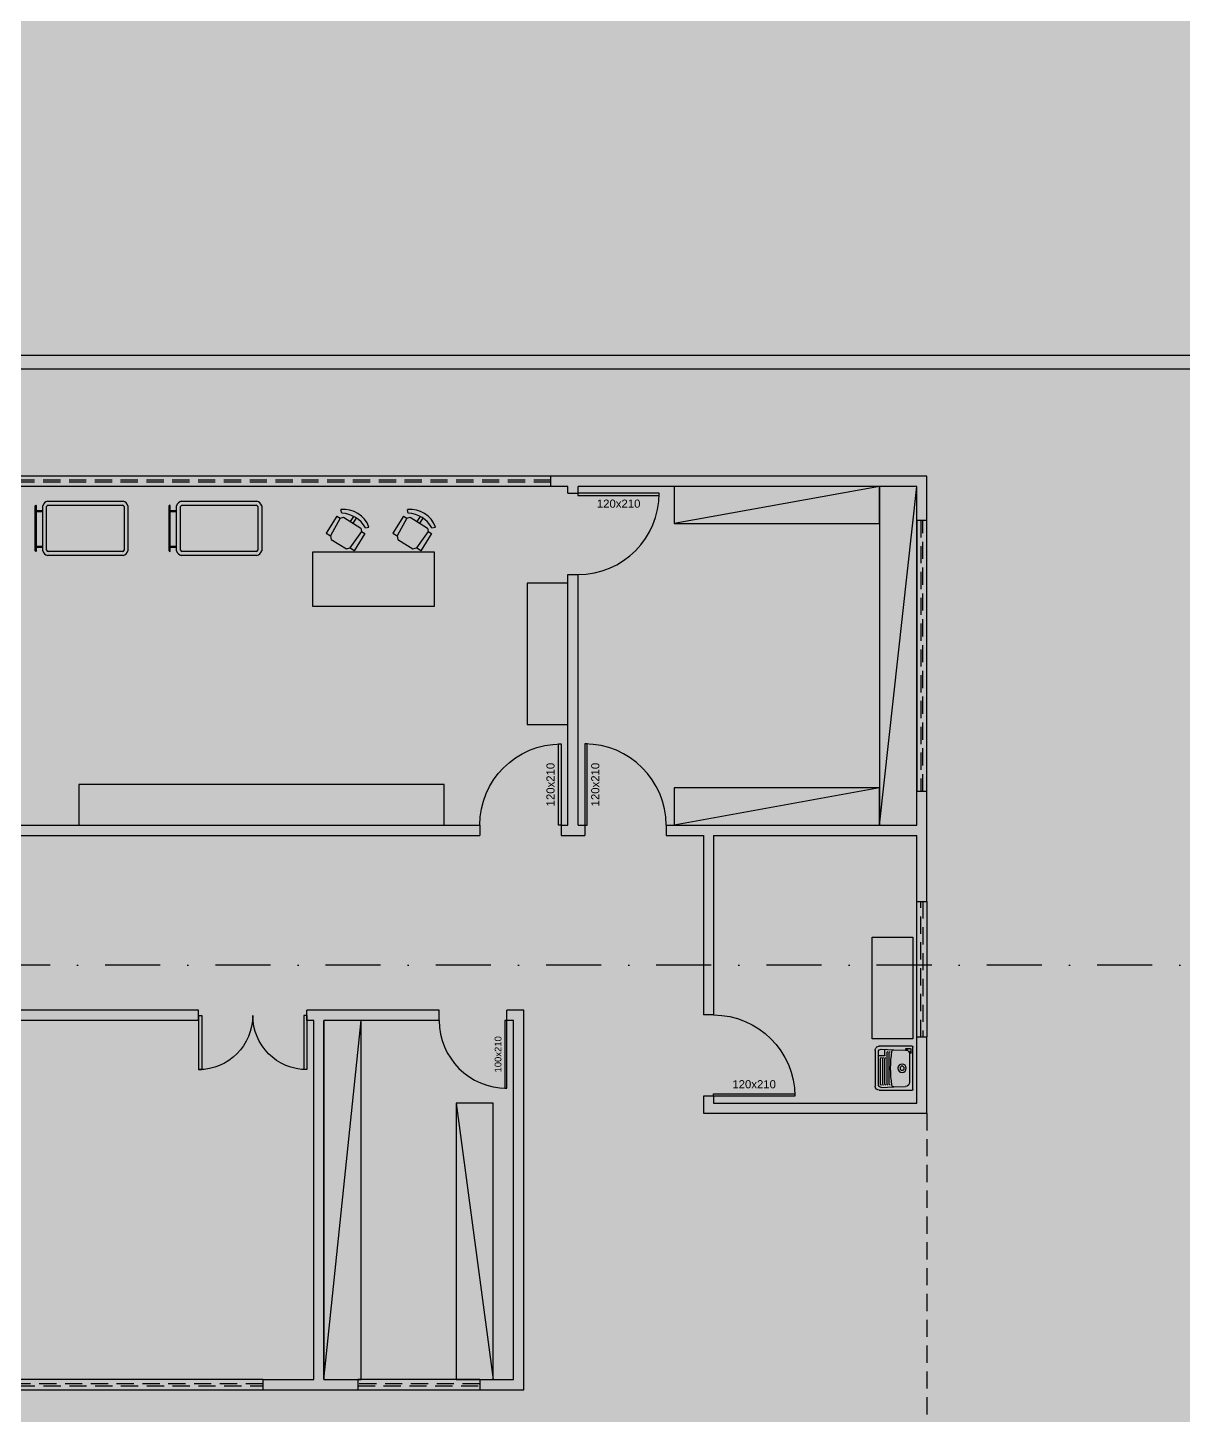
# Model space of a CAD drawing. Header units: centimetres. Extents: x 0 to 1099704, y -139216 to 99734.
# Drawn here: x 855357 to 857062, y 11127 to 13175 of the extents above; entities that cross this region are included whole.
import ezdxf
from ezdxf.enums import TextEntityAlignment as Align

# ---------------------------------------------------------------- set-up
doc = ezdxf.new("R2010")
doc.units = ezdxf.units.CM
doc.header["$LTSCALE"] = 4
doc.linetypes.add('DASHDOT', pattern=[25.4, 12.7, -6.35, 0, -6.35])
doc.linetypes.add('DASHED2', pattern=[9.525, 6.35, -3.175])
for name, color, linetype in [('0.1', 1, 'Continuous'), ('0.2', 2, 'Continuous'), ('0.4', 4, 'Continuous'), ('0.6', 6, 'Continuous'), ('001-MOBILIA', 253, 'Continuous'), ('02-CONT', 2, 'Continuous'), ('B-CORTE', 4, 'DASHDOT')]:
    doc.layers.add(name, color=color, linetype=linetype)
doc.styles.add('2mm 1-50', font='arial.ttf', dxfattribs={"height": 0.1})

# ---------------------------------------------------------------- blocks, each defined once
blk = doc.blocks.new('1_00e')
blk.add_lwpolyline([(-28.4, -52.3), (-25.4, -52.3), (-25.4, 47.7), (-28.4, 47.7)], close=True)
at = {"color": 1}
blk.add_arc((-28.4, -52.3), 100, 0, 90, dxfattribs=at)
blk = doc.blocks.new('1_00')
for p, q in [((-129.2, 59.1), (-129.2, 109.1)), ((-129.2, 109.1), (-126.2, 109.1)), ((-126.2, 59.1), (-126.2, 109.1)), ((-29.2, 109.1), (-32.2, 109.1)), ((-32.2, 59.1), (-32.2, 109.1)), ((-29.2, 59.1), (-29.2, 109.1)), ((-129.2, 59.1), (-126.2, 59.1)), ((-29.2, 59.1), (-32.2, 59.1))]:
    blk.add_line(p, q)
at = {"color": 1}
for centre, start, end in [((-129.2, 59.1), 0, 90), ((-29.2, 59.1), 90, 180)]:
    blk.add_arc(centre, 50, start, end, dxfattribs=at)
blk = doc.blocks.new('Tanque05')
for p, q in [((243, 89.1), (243, 128.6)), ((244, 129.6), (295, 129.6)), ((247.1, 106.8), (247.6, 120.8)), ((286.3, 125.6), (252.6, 125.6)), ((288, 127.4), (292.3, 127.4)), ((291.8, 106.8), (291.3, 120.8)), ((293.3, 121.3), (293.3, 126.4)), ((296, 128.6), (296, 89.1)), ((246.5, 91.3), (247.1, 106.8)), ((250.5, 101.1), (288.4, 101.1)), ((292.4, 91.3), (291.8, 106.8)), ((291, 84.1), (248, 84.1)), ((249.5, 88.1), (289.4, 88.1)), ((250.1, 90.7), (281.4, 90.7)), ((250.2, 93.3), (281.3, 93.3)), ((250.3, 95.9), (281.2, 95.9)), ((250.4, 98.5), (288.5, 98.5)), ((284.4, 94.9), (284.4, 88.1)), ((285.4, 95.9), (292.3, 95.9))]:
    blk.add_line(p, q)
for radius in [5, 2.5]:
    blk.add_circle((269.5, 116.6), radius)
for centre, radius, start, end in [((244, 128.6), 1, 90, 180), ((252.6, 120.6), 5, 90, 177.7757), ((286.3, 120.6), 5, 53.6197, 90), ((288, 126.9), 0.5, 90, 254.832), ((286.3, 120.6), 6, 53.6197, 74.832), ((289.6, 125.1), 0.5, 233.6197, 53.6197), ((291.3, 123), 0.5, 25.1435, 205.1435), ((286.3, 120.6), 5, 2.2243, 25.1435), ((286.3, 120.6), 6, 5.5996, 25.1435), ((292.3, 126.4), 1, 0, 90), ((292.8, 121.3), 0.5, 185.5996, 0), ((295, 128.6), 1, 0, 90), ((249.6, 106.7), 2.5, 177.7757, 260.8257), ((269.5, 229.9), 127.2, 260.8257, 279.1743), ((250.5, 102.1), 1, 177.7757, 270), ((288.4, 102.1), 1, 270, 2.2243), ((289.3, 106.7), 2.5, 279.1743, 2.2243), ((248, 89.1), 5, 180, 270), ((249.5, 91.1), 3, 177.7757, 270), ((250.1, 91.7), 1, 177.7757, 270), ((250.2, 94.3), 1, 177.7757, 270), ((250.3, 96.9), 1, 177.7757, 270), ((250.4, 99.5), 1, 177.7757, 270), ((281.2, 96.9), 1, 270, 2.2243), ((281.3, 94.3), 1, 270, 2.2243), ((281.4, 91.7), 1, 270, 2.2243), ((285.4, 94.9), 1, 90, 180), ((288.5, 99.5), 1, 270, 2.2243), ((289.4, 91.1), 3, 270, 2.2243), ((291, 89.1), 5, 270, 0)]:
    blk.add_arc(centre, radius, start, end)
blk = doc.blocks.new('cadeira31')
for p, q in [((534, 108.8), (525.5, 108.8)), ((534, 104.5), (525.5, 104.5))]:
    blk.add_line(p, q)
for points in [[(530.5, 126.4), (527, 130)], [(537.5, 89.5), (534, 93.1), (534, 121.2), (537.5, 124.7)], [(537.5, 130), (565.6, 130), (565.6, 122.9)], [(537.5, 124.7), (537.5, 130)], [(537.5, 124.7), (565.6, 122.9)], [(565.6, 91.3), (569.1, 94.8), (569.1, 119.4), (565.6, 122.9)], [(530.5, 87.8), (527, 84.3)], [(537.5, 84.3), (565.6, 84.3), (565.6, 91.3)], [(537.5, 89.5), (565.6, 91.3)], [(537.5, 84.3), (537.5, 89.5)]]:
    blk.add_lwpolyline(points)
for centre, radius, start, end in [((555.5, 107.1), 36.6, 141.3402, 218.6598), ((565.3, 107.1), 39.8, 150.9454, 209.0546)]:
    blk.add_arc(centre, radius, start, end)

msp = doc.modelspace()

# ---------------------------------------------------------------- hatches: boundary and pattern name
at = {"layer": '0.2', "true_color": 0x000000}
h = msp.add_hatch(dxfattribs=at)
h.set_pattern_fill('EARTH', color=18, scale=20, angle=45)
h.set_pattern_definition([(45, (115.85, 0), (0, 179.605122), [127, -127]), (45, (82.18, 33.68), (0, 179.605122), [127, -127]), (45, (48.5, 67.35), (0, 179.605122), [127, -127]), (135, (48.5, 89.8), (-179.605122, 0), [127, -127]), (135, (82.18, 123.48), (-179.605122, 0), [127, -127]), (135, (115.85, 157.15), (-179.605122, 0), [127, -127])])
h.paths.add_polyline_path([(852233.32, 11131.188), (852370.419, 11181.937), (852095.13, 11280.437), (852232.229, 11331.185), (852229.718, 11791.695), (851298.469, 11791.695), (851033.967, 9721.076), (852240.985, 9725.498)])
h.paths.add_polyline_path([(852224.708, 12710.626), (851415.853, 12710.626), (851298.469, 11791.695), (852229.718, 11791.695)])
h.paths.add_polyline_path([(855243.222, 12013.45), (855243.222, 12064.388), (855227.905, 12064.388), (855227.905, 12013.45)], flags=9)
h.paths.add_polyline_path([(854887.604, 12015.294), (854887.604, 12066.232), (854872.287, 12066.232), (854872.287, 12015.294)], flags=9)
h.paths.add_polyline_path([(856319.334, 12022.734), (856319.334, 12093.183), (856300.954, 12093.183), (856300.954, 12022.734)], flags=9)
h.paths.add_polyline_path([(856253.29, 12022.734), (856253.29, 12093.183), (856234.909, 12093.183), (856234.909, 12022.734)], flags=9)
h = msp.add_hatch(color=18, dxfattribs=at)
h.dxf.hatch_style = 1
h.paths.add_polyline_path([(857795.036, 12691.477), (852929.471, 12691.477), (852929.471, 12671.477), (857766.932, 12671.477), (856942.874, 10295.21), (856144.471, 10295.21), (856144.471, 10275.21), (856957.106, 10275.21)])
h = msp.add_hatch(color=18, dxfattribs=at)
h.dxf.hatch_style = 1
h.paths.add_polyline_path([(853733.768, 12513.013), (853693.768, 12513.013), (853693.768, 12488.013), (853708.768, 12488.013), (853708.768, 12498.013), (853733.768, 12498.013)])
h.paths.add_polyline_path([(854753.768, 11998.013), (854743.768, 11998.013), (854743.768, 12213.013), (854933.768, 12213.013), (854933.768, 11998.013), (854923.768, 11998.013), (854923.768, 11983.013), (854948.768, 11983.013), (854958.768, 11983.013), (854958.768, 11998.013), (854948.768, 11998.013), (854948.768, 12213.013), (855138.768, 12213.013), (855138.768, 11998.013), (855128.768, 11998.013), (855128.768, 11983.013), (855153.768, 11983.013), (856023.768, 11983.013), (856023.768, 11998.013), (855153.768, 11998.013), (855153.768, 12298.013), (855138.768, 12298.013), (855138.768, 12228.013), (854933.768, 12228.013), (854743.768, 12228.013), (854743.768, 12298.013), (854728.768, 12298.013), (854728.768, 11998.013), (853708.768, 11998.013), (853708.768, 12328.013), (853701.268, 12328.013), (853693.768, 12328.013), (853693.768, 11983.013), (854743.768, 11983.013), (854753.768, 11983.013)])
h.paths.add_polyline_path([(854821.268, 12513.013), (854743.768, 12513.013), (854703.768, 12513.013), (854703.768, 12498.013), (854728.768, 12498.013), (854821.268, 12498.013)])
h.paths.add_polyline_path([(855178.768, 12513.013), (855138.768, 12513.013), (855061.268, 12513.013), (855061.268, 12498.013), (855153.768, 12498.013), (855178.768, 12498.013)])
h.paths.add_polyline_path([(856683.768, 11998.013), (856683.768, 12048.013), (856668.768, 12048.013), (856668.768, 11998.013), (856298.768, 11998.013), (856298.768, 11983.013), (856353.768, 11983.013), (856353.768, 11791.695), (856368.768, 11791.695), (856368.768, 11983.013), (856668.768, 11983.013), (856668.768, 11885.513), (856683.768, 11885.513)])
h.paths.add_polyline_path([(856683.768, 11685.513), (856668.768, 11685.513), (856668.768, 11588.013), (856368.768, 11588.013), (856368.768, 11598.013), (856353.768, 11598.013), (856353.768, 11573.013), (856683.768, 11573.013)])
h.paths.add_polyline_path([(856368.768, 11791.695), (856353.768, 11791.695), (856353.768, 11718.013), (856368.768, 11718.013)])
h.paths.add_polyline_path([(856088.768, 11724.879), (856063.768, 11724.879), (856063.768, 11709.879), (856073.768, 11709.879), (856073.768, 11179.879), (856023.768, 11179.879), (856023.768, 11164.879), (856088.768, 11164.879)])
h.paths.add_polyline_path([(855843.768, 11179.879), (855793.768, 11179.879), (855793.768, 11709.879), (855963.768, 11709.879), (855963.768, 11724.879), (855778.768, 11724.879), (855768.768, 11724.879), (855768.768, 11709.879), (855778.768, 11709.879), (855778.768, 11179.879), (855703.768, 11179.879), (855703.768, 11164.879), (855793.768, 11164.879), (855843.768, 11164.879)])
h.paths.add_polyline_path([(855303.768, 11179.879), (855228.768, 11179.879), (855228.768, 11709.879), (855608.768, 11709.879), (855608.768, 11717.379), (855608.768, 11724.879), (855213.768, 11724.879), (855203.768, 11724.879), (855203.768, 11709.879), (855213.768, 11709.879), (855213.768, 11179.879), (855178.768, 11179.879), (855178.768, 11164.879), (855228.768, 11164.879), (855303.768, 11164.879)])
h.paths.add_polyline_path([(854998.768, 11179.879), (854963.768, 11179.879), (854963.768, 11709.879), (855103.768, 11709.879), (855103.768, 11724.879), (854948.768, 11724.879), (854938.768, 11724.879), (854938.768, 11709.879), (854948.768, 11709.879), (854948.768, 11179.879), (854898.768, 11179.879), (854898.768, 11164.879), (854963.768, 11164.879), (854998.768, 11164.879)])
h.paths.add_polyline_path([(854718.768, 11179.879), (854668.768, 11179.879), (854668.768, 11709.879), (854838.768, 11709.879), (854838.768, 11724.879), (854653.768, 11724.879), (854643.768, 11724.879), (854643.768, 11709.879), (854653.768, 11709.879), (854653.768, 11179.879), (854563.768, 11179.879), (854563.768, 11164.879), (854668.768, 11164.879), (854718.768, 11164.879)])
h.paths.add_polyline_path([(854363.768, 11179.879), (854273.768, 11179.879), (854273.768, 11709.879), (854543.768, 11709.879), (854543.768, 11724.879), (854258.768, 11724.879), (854248.768, 11724.879), (854248.768, 11709.879), (854258.768, 11709.879), (854258.768, 11179.879), (854133.768, 11179.879), (854133.768, 11164.879), (854273.768, 11164.879), (854363.768, 11164.879)])
h.paths.add_polyline_path([(853833.768, 11179.879), (853708.768, 11179.879), (853708.768, 11709.879), (854088.768, 11709.879), (854088.768, 11717.379), (854088.768, 11724.879), (853693.768, 11724.879), (853693.768, 11164.879), (853833.768, 11164.879)])
h.paths.add_polyline_path([(853751.971, 10290.21), (853659.471, 10290.21), (853659.471, 10870.21), (853669.471, 10870.21), (853669.471, 10885.21), (853644.471, 10885.21), (853644.471, 10605.21), (853634.471, 10605.21), (853634.471, 10590.21), (853644.471, 10590.21), (853644.471, 10290.21), (853444.471, 10290.21), (853444.471, 10590.21), (853544.471, 10590.21), (853544.471, 10605.21), (853429.471, 10605.21), (853429.471, 10275.21), (853659.471, 10275.21), (853751.971, 10275.21)])
h.paths.add_polyline_path([(854259.471, 10870.21), (854269.471, 10870.21), (854269.471, 10885.21), (854244.471, 10885.21), (854114.471, 10885.21), (854114.471, 10870.21), (854244.471, 10870.21), (854244.471, 10290.21), (854151.971, 10290.21), (854151.971, 10275.21), (854259.471, 10275.21), (854329.471, 10275.21), (854329.471, 10290.21), (854259.471, 10290.21)])
h.paths.add_polyline_path([(853914.471, 10885.21), (853769.471, 10885.21), (853769.471, 10870.21), (853914.471, 10870.21)])
h.paths.add_polyline_path([(854564.471, 10885.21), (854369.471, 10885.21), (854369.471, 10870.21), (854564.471, 10870.21)])
h.paths.add_polyline_path([(854609.471, 10290.21), (854529.471, 10290.21), (854529.471, 10275.21), (854609.471, 10275.21)])
h.paths.add_polyline_path([(855414.471, 10290.21), (855274.471, 10290.21), (855274.471, 10870.21), (855284.471, 10870.21), (855284.471, 10885.21), (855259.471, 10885.21), (855064.471, 10885.21), (855064.471, 10870.21), (855259.471, 10870.21), (855259.471, 10290.21), (854909.471, 10290.21), (854909.471, 10275.21), (855274.471, 10275.21), (855414.471, 10275.21)])
h.paths.add_polyline_path([(855809.471, 10870.21), (855819.471, 10870.21), (855819.471, 10885.21), (855794.471, 10885.21), (855384.471, 10885.21), (855384.471, 10870.21), (855794.471, 10870.21), (855794.471, 10290.21), (855654.471, 10290.21), (855654.471, 10275.21), (855809.471, 10275.21), (855919.471, 10275.21), (855919.471, 10290.21), (855809.471, 10290.21)])
h.paths.add_polyline_path([(856144.471, 10885.21), (855919.471, 10885.21), (855919.471, 10870.21), (856129.471, 10870.21), (856129.471, 10290.21), (856019.471, 10290.21), (856019.471, 10275.21), (856144.471, 10275.21)])
h.paths.add_polyline_path([(853126.768, 12268.013), (853126.768, 12498.013), (853316.768, 12498.013), (853316.768, 12268.013)], flags=16)
h.paths.add_polyline_path([(853261.268, 12259.513), (853261.268, 12263.513), (853259.768, 12263.513), (853259.768, 12263.313), (853261.068, 12263.313), (853261.068, 12259.713), (853214.468, 12259.713), (853214.468, 12263.313), (853215.768, 12263.313), (853215.768, 12263.513), (853214.268, 12263.513), (853214.268, 12259.513)])
h.paths.add_polyline_path([(853309.268, 12266.513), (853309.268, 12268.013), (853216.268, 12268.013), (853216.268, 12266.513)], flags=0)
h.paths.add_polyline_path([(853157.268, 12268.013), (853309.268, 12268.013), (853309.268, 12259.013), (853307.768, 12259.013), (853307.768, 12258.813), (853309.068, 12258.813), (853309.068, 12253.213), (853259.468, 12253.213), (853259.468, 12258.813), (853260.768, 12258.813), (853260.768, 12259.013), (853259.268, 12259.013), (853259.268, 12253.013), (853331.768, 12253.013), (853331.768, 12513.013), (853111.768, 12513.013), (853111.768, 12253.013), (853157.268, 12253.013), (853157.268, 12259.013)])
h.paths.add_polyline_path([(856153.768, 12488.013), (856168.768, 12488.013), (856168.768, 12498.013), (856668.768, 12498.013), (856668.768, 12448.013), (856683.768, 12448.013), (856683.768, 12513.013), (856153.768, 12513.013), (856128.768, 12513.013), (856128.768, 12498.013), (856153.768, 12498.013)])
h = msp.add_hatch(color=18, dxfattribs=at)
h.dxf.hatch_style = 1
h.paths.add_polyline_path([(855956.714, 12401.065), (855926.178, 12401.065), (855925.831, 12400.232), (855923.832, 12401.065), (855919.694, 12401.065), (855918.903, 12400.739), (855918.122, 12401.065), (855838.234, 12401.065), (855837.887, 12400.232), (855835.889, 12401.065), (855831.751, 12401.065), (855830.96, 12400.739), (855830.178, 12401.065), (855776.714, 12401.065), (855776.714, 12321.065), (855956.714, 12321.065)])
h = msp.add_hatch(color=18, dxfattribs=at)
h.dxf.hatch_style = 1
h.paths.add_polyline_path([(856168.768, 12368.013), (856153.768, 12368.013), (856153.768, 11998.013), (856143.768, 11998.013), (856143.768, 11983.013), (856168.768, 11983.013), (856178.768, 11983.013), (856178.768, 11998.013), (856168.768, 11998.013)])
at = {"layer": '0.4', "true_color": 0xf8f3ec}
h = msp.add_hatch(color=7, dxfattribs=at)
h.dxf.hatch_style = 1
h.paths.add_polyline_path([(865654.487, 6328.003), (865654.487, 15549.552), (844265.68, 15549.552), (844265.68, 6328.003)])

# ---------------------------------------------------------------- linework, layer by layer
at = {"layer": '0.1', "linetype": 'DASHED2'}
for p, q in [((856674.768, 12448.013), (856674.768, 12048.013)), ((856677.768, 12048.013), (856677.768, 12448.013)), ((856674.768, 11685.513), (856674.768, 11885.513)), ((856677.768, 11885.513), (856677.768, 11685.513)), ((855703.768, 11173.879), (855303.768, 11173.879)), ((855303.768, 11170.879), (855703.768, 11170.879)), ((856023.768, 11173.879), (855843.768, 11173.879)), ((855843.768, 11170.879), (856023.768, 11170.879))]:
    msp.add_line(p, q, dxfattribs=at)
for points in [[(856128.768, 12507.013), (855178.768, 12507.013)], [(856128.768, 12504.013), (855178.768, 12504.013)], [(856683.768, 11573.013), (856683.768, 9877.013), (852929.471, 9877.351)]]:
    msp.add_lwpolyline(points, dxfattribs=at)
at = {"layer": '0.2'}
for p, q in [((856613.768, 12498.013), (856310.899, 12443.013)), ((856613.768, 11998.013), (856668.768, 12498.013)), ((856613.768, 12053.013), (856310.899, 11998.013)), ((855793.768, 11179.879), (855848.768, 11709.879)), ((855988.768, 11587.624), (856043.768, 11179.879))]:
    msp.add_line(p, q, dxfattribs=at)
at = {"layer": '0.2', "extrusion": (4.01031e-05, -4.17852e-05, 1)}
for p, q in [((855385.783, 12476.048, 0.005), (855497.409, 12476.048, 0.001)), ((855386.771, 12470.334, 0.005), (855496.421, 12470.334, 0.001)), ((855583.23, 12476.048, 0.005), (855694.855, 12476.048, 0.001)), ((855584.218, 12470.334, 0.005), (855693.867, 12470.334, 0.001)), ((855367.797, 12402.782, 0.003), (855367.797, 12469.314, 0.006)), ((855369.512, 12402.782, 0.003), (855369.512, 12469.314, 0.006)), ((855369.512, 12462.211, 0.005), (855378.739, 12462.211, 0.005)), ((855369.512, 12461.068, 0.005), (855378.739, 12461.068, 0.005)), ((855378.739, 12402.782, 0.003), (855378.739, 12469.314, 0.005)), ((855384.453, 12403.929, 0.002), (855384.453, 12468.167, 0.005)), ((855498.739, 12468.167, 0), (855498.739, 12403.929, -0.002)), ((855504.453, 12469.314, 0), (855504.453, 12402.782, -0.002)), ((855565.244, 12402.782, 0.003), (855565.244, 12469.314, 0.006)), ((855566.958, 12402.782, 0.003), (855566.958, 12469.314, 0.006)), ((855566.958, 12462.211, 0.005), (855576.186, 12462.211, 0.005)), ((855566.958, 12461.068, 0.005), (855576.186, 12461.068, 0.005)), ((855576.186, 12402.782, 0.003), (855576.186, 12469.314, 0.005)), ((855581.9, 12403.929, 0.002), (855581.9, 12468.167, 0.005)), ((855696.186, 12468.167, 0), (855696.186, 12403.929, -0.002)), ((855701.9, 12469.314, 0), (855701.9, 12402.782, -0.002)), ((855369.512, 12409.641, 0.003), (855378.739, 12409.641, 0.003)), ((855369.512, 12408.498, 0.003), (855378.739, 12408.498, 0.003)), ((855566.958, 12409.641, 0.003), (855576.186, 12409.641, 0.003)), ((855566.958, 12408.498, 0.003), (855576.186, 12408.498, 0.003)), ((855497.409, 12396.048, -0.002), (855385.783, 12396.048, 0.002)), ((855496.421, 12401.762, -0.002), (855386.771, 12401.762, 0.002)), ((855694.855, 12396.048, -0.002), (855583.23, 12396.048, 0.002)), ((855693.867, 12401.762, -0.002), (855584.218, 12401.762, 0.002))]:
    msp.add_line(p, q, dxfattribs=at)
at = {"layer": '0.2'}
for points in [[(856613.768, 12498.013), (856310.899, 12498.013), (856310.899, 12443.013), (856613.768, 12443.013)], [(856668.768, 11998.013), (856668.768, 12498.013), (856613.768, 12498.013), (856613.768, 11998.013)], [(855956.714, 12321.065), (855956.714, 12401.065), (855776.714, 12401.065), (855776.714, 12321.065)], [(856153.768, 12146.422), (856153.768, 12355.351), (856093.768, 12355.351), (856093.768, 12146.422)], [(855971.47, 12058.013), (855432.019, 12058.013), (855432.019, 11998.013), (855971.47, 11998.013)], [(856613.768, 12053.013), (856310.899, 12053.013), (856310.899, 11998.013), (856613.768, 11998.013)], [(856663.147, 11682.71), (856603.147, 11682.71), (856603.147, 11832.71), (856663.147, 11832.71)], [(855848.768, 11179.879), (855848.768, 11709.879), (855793.768, 11709.879), (855793.768, 11179.879)], [(856043.768, 11179.879), (856043.768, 11587.624), (855988.768, 11587.624), (855988.768, 11179.879)]]:
    msp.add_lwpolyline(points, close=True, dxfattribs=at)
at = {"layer": '0.2', "extrusion": (4.00962e-05, 4.17918e-05, 1)}
for centre, radius, start, end in [((855368.648, 12469.313, 34.821), 0.857, 0.009425, 180.009425), ((855388.791, 12465.844, 34.821), 4.925, 114.286163, 151.876888), ((855566.095, 12469.313, 34.829), 0.857, 0.009425, 180.009425), ((855586.237, 12465.844, 34.829), 4.925, 114.286163, 151.876888)]:
    msp.add_arc(centre, radius, start, end, dxfattribs=at)
at = {"layer": '0.2', "extrusion": (4.01031e-05, -4.17852e-05, 1)}
for centre, radius, start, end in [((855388.795, 12465.846, 33.788), 10.639, 106.450249, 160.963818), ((855494.395, 12465.846, 33.788), 4.925, 28.132537, 65.723262), ((855494.395, 12465.846, 33.788), 10.639, 19.036182, 73.549752), ((855586.242, 12465.846, 33.796), 10.639, 106.450249, 160.963818), ((855691.842, 12465.846, 33.796), 4.925, 28.132537, 65.723262), ((855691.842, 12465.846, 33.796), 10.639, 19.036182, 73.549752), ((855368.654, 12402.783, 33.788), 0.857, 180, 0), ((855388.795, 12406.253, 33.788), 10.639, 199.036182, 253.549752), ((855388.795, 12406.253, 33.788), 4.925, 208.132537, 245.723262), ((855494.395, 12406.253, 33.788), 4.925, 294.276738, 331.867463), ((855494.395, 12406.253, 33.788), 10.639, 286.450249, 340.963818), ((855566.101, 12402.783, 33.796), 0.857, 180, 0), ((855586.242, 12406.253, 33.796), 10.639, 199.036182, 253.549752), ((855586.242, 12406.253, 33.796), 4.925, 208.132537, 245.723262), ((855691.842, 12406.253, 33.796), 4.925, 294.276738, 331.867463), ((855691.842, 12406.253, 33.796), 10.639, 286.450249, 340.963818)]:
    msp.add_arc(centre, radius, start, end, dxfattribs=at)
at = {"layer": '0.6'}
for p, q in [((856128.768, 12498.013), (856128.768, 12513.013)), ((856153.768, 12488.013), (856168.768, 12488.013)), ((856668.768, 12448.013), (856683.768, 12448.013)), ((856668.768, 12448.013), (856668.768, 12048.013)), ((856683.768, 12048.013), (856683.768, 12448.013)), ((856153.768, 12368.013), (856168.768, 12368.013)), ((856668.768, 12048.013), (856683.768, 12048.013)), ((856023.768, 11998.013), (856023.768, 11983.013)), ((856143.768, 11998.013), (856143.768, 11983.013)), ((856178.768, 11998.013), (856178.768, 11983.013)), ((856298.768, 11998.013), (856298.768, 11983.013)), ((856668.768, 11885.513), (856683.768, 11885.513)), ((856668.768, 11685.513), (856668.768, 11885.513)), ((856683.768, 11885.513), (856683.768, 11685.513)), ((855608.768, 11709.879), (855608.768, 11724.879)), ((855768.768, 11709.879), (855768.768, 11724.879)), ((855963.768, 11709.879), (855963.768, 11724.879)), ((856063.768, 11709.879), (856063.768, 11724.879)), ((856368.768, 11718.013), (856353.768, 11718.013)), ((856668.768, 11685.513), (856683.768, 11685.513)), ((856368.768, 11598.013), (856353.768, 11598.013)), ((855703.768, 11179.879), (855303.768, 11179.879)), ((855703.768, 11179.879), (855703.768, 11164.879)), ((855843.768, 11179.879), (855843.768, 11164.879)), ((856023.768, 11179.879), (855843.768, 11179.879)), ((856023.768, 11179.879), (856023.768, 11164.879)), ((855303.768, 11164.879), (855703.768, 11164.879)), ((855843.768, 11164.879), (856023.768, 11164.879))]:
    msp.add_line(p, q, dxfattribs=at)
for points in [[(852904.471, 12691.477), (857795.036, 12691.477), (856957.106, 10275.21)], [(852929.471, 12671.477), (857766.932, 12671.477), (856942.874, 10295.21)], [(856128.768, 12513.013), (855178.768, 12513.013)], [(856168.768, 12513.013), (856128.768, 12513.013)], [(856683.768, 12448.013), (856683.768, 12513.013), (856153.768, 12513.013)], [(856128.768, 12498.013), (855178.768, 12498.013)], [(856153.768, 12488.013), (856153.768, 12498.013), (856128.768, 12498.013)], [(856668.768, 12448.013), (856668.768, 12498.013), (856168.768, 12498.013)], [(856168.768, 12488.013), (856168.768, 12498.013)], [(856143.768, 11998.013), (856153.768, 11998.013), (856153.768, 12368.013)], [(856168.768, 11998.013), (856168.768, 12368.013)], [(855153.768, 12298.013), (855153.768, 11998.013), (856023.768, 11998.013)], [(856298.768, 11998.013), (856668.768, 11998.013), (856668.768, 12048.013)], [(856683.768, 11983.013), (856683.768, 12048.013)], [(855138.768, 11983.013), (856023.768, 11983.013)], [(856143.768, 11983.013), (856168.768, 11983.013)], [(856153.768, 11983.013), (856178.768, 11983.013)], [(856168.768, 11998.013), (856178.768, 11998.013)], [(856298.768, 11983.013), (856353.768, 11983.013)], [(856353.768, 11983.013), (856353.768, 11718.013)], [(856368.768, 11983.013), (856668.768, 11983.013)], [(856368.768, 11983.013), (856368.768, 11718.013)], [(856668.768, 11885.513), (856668.768, 11983.013)], [(856683.768, 11885.513), (856683.768, 11998.013)], [(855608.768, 11724.879), (855213.768, 11724.879)], [(855793.768, 11724.879), (855768.768, 11724.879)], [(855963.768, 11724.879), (855778.768, 11724.879)], [(856023.768, 11164.879), (856088.768, 11164.879), (856088.768, 11724.879), (856063.768, 11724.879)], [(855608.768, 11709.879), (855228.768, 11709.879)], [(855703.768, 11179.879), (855778.768, 11179.879), (855778.768, 11709.879), (855768.768, 11709.879)], [(855793.768, 11179.879), (855793.768, 11709.879)], [(855963.768, 11709.879), (855793.768, 11709.879)], [(856023.768, 11179.879), (856073.768, 11179.879), (856073.768, 11709.879), (856063.768, 11709.879)], [(856353.768, 11598.013), (856353.768, 11573.013), (856683.768, 11573.013), (856683.768, 11685.513)], [(856368.768, 11598.013), (856368.768, 11588.013), (856668.768, 11588.013), (856668.768, 11685.513)], [(855793.768, 11179.879), (855843.768, 11179.879)], [(855703.768, 11164.879), (855793.768, 11164.879)], [(855778.768, 11164.879), (855843.768, 11164.879)]]:
    msp.add_lwpolyline(points, dxfattribs=at)
at = {"layer": 'B-CORTE', "ltscale": 1.6}
msp.add_line((857666.746, 11791.695), (851172.306, 11791.695), dxfattribs=at)

# ---------------------------------------------------------------- block references
at = {"layer": '0.2'}
for name, p, xscale, yscale, zscale, rotation in [('cadeira31', (856039.002, 12986.477), 1.062924631088128, 1.062924631088128, 1.062924631088128, 238.0787147352199), ('cadeira31', (856137.258, 12986.477), 1.062924631088128, 1.062924631088128, 1.062924631088128, 238.0787147352199), ('1_00', (855815.446, 11811.863), -1.599999999999993, 1.599999999999993, 1.599999999999993, 180)]:
    msp.add_blockref(name, p, dxfattribs=dict(at, xscale=xscale, yscale=yscale, zscale=zscale, rotation=rotation))
at = {"layer": '001-MOBILIA', "ltscale": 10, "xscale": -1.226415094339667, "yscale": 1.226415094339667, "zscale": 1.226415094339667, "rotation": 270}
msp.add_blockref('Tanque05', (856504.144, 11308.842), dxfattribs=at)
at = {"layer": '02-CONT', "yscale": 1.2, "zscale": 1.2, "rotation": 270}
for p, xscale in [((856231.472, 12453.926), 1.2), ((856431.472, 11632.099), -1.2)]:
    msp.add_blockref('1_00e', p, dxfattribs=dict(at, xscale=xscale))
at = {"layer": '02-CONT', "yscale": 1.2, "zscale": 1.2}
for p, xscale in [((856109.682, 12060.716), -1.2), ((856212.855, 12060.716), 1.2)]:
    msp.add_blockref('1_00e', p, dxfattribs=dict(at, xscale=xscale))
at = {"layer": '02-CONT', "rotation": 180}
msp.add_blockref('1_00e', (856035.363, 11657.626), dxfattribs=at)

# ---------------------------------------------------------------- texts
at = {"layer": '02-CONT', "style": '2mm 1-50'}
for p in [(856228.714, 12472.568), (856428.714, 11615.761)]:
    msp.add_text('120x210', height=12, dxfattribs=at).set_placement(p, align=Align.MIDDLE_CENTER)
for s, height, p in [('120x210', 12, (856128.168, 12057.959)), ('120x210', 12, (856194.213, 12057.959)), ('100x210', 10, (856050.768, 11659.879))]:
    msp.add_text(s, height=height, rotation=90, dxfattribs=at).set_placement(p, align=Align.MIDDLE_CENTER)

doc.saveas('drawing.dxf')
